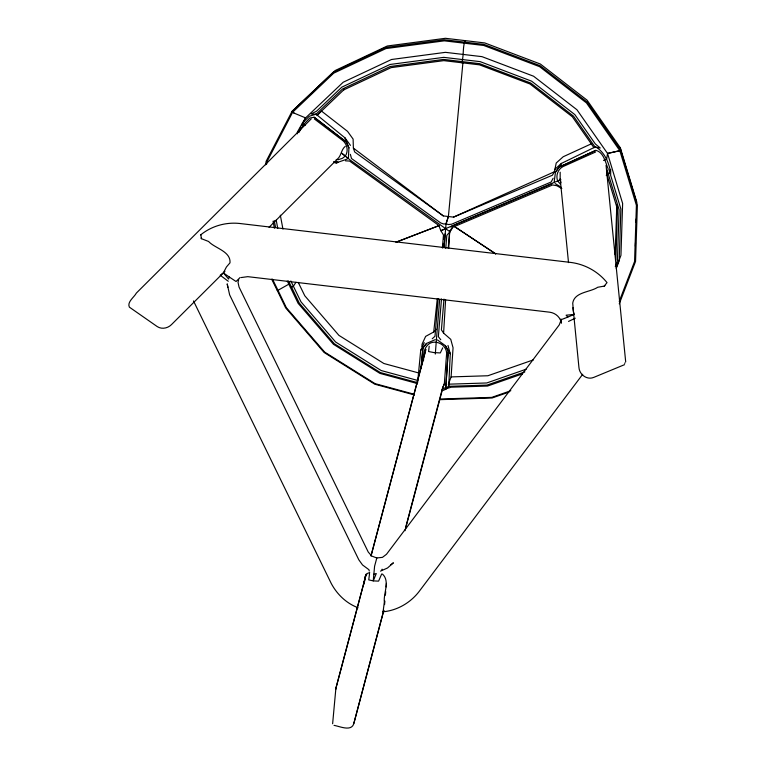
<?xml version="1.0" encoding="UTF-8"?>
<svg xmlns="http://www.w3.org/2000/svg" width="766" height="766" viewBox="0 0 766 766"><rect width="100%" height="100%" fill="white"/><g stroke="black" fill="none" stroke-linecap="round" stroke-linejoin="round"><path stroke-width="1.15" d="M348.425 157.413L348.942 147.895L345.045 137.928L316.052 114.201L309.234 116.279L302.34 123.249L297.371 132.039L297.294 133.849M435.212 339.644L426.509 343.436L422.861 348.224L421.108 368.082M582.696 374.287L418.887 591.802C410.183 602.919 397.2 610.464 383.077 611.795L384.34 602.086C383.306 593.286 390.239 581.25 382.54 574.146L381.66 574.012L378.595 581.135L373.262 580.887L376.288 573.523L373.856 574.165L374.593 566.218L376.824 557.945L382.435 557.37L386.504 554.268L559.266 324.87L560.923 320.504M568.516 262.604L560.176 178.717L560.166 172.197M615.184 254.609L616.812 204.57M615.835 260.114L617.492 209.348L606.749 173.949M635.378 246.221L635.493 242.65M636.153 222.418L636.268 218.846M442.145 389.53L445.831 387.309L448.206 351.201L445.362 345.658L437.405 339.903M442.949 390.516L446.195 389.071L448.732 386.323L450.274 353.739L447.986 345.456M383.086 611.23L383.077 611.795M446.09 388.372L448.732 386.323L448.416 384.187L451.097 376.91L453.06 347.793L450.753 339.348L443.6 333.133L445.601 299.717M448.685 248.395L449.757 230.489L448.244 248.222M445.831 387.309L448.206 351.201L450.274 353.739L445.362 345.658M435.299 354.074L436.208 342.278C426.212 340.947 422.401 352.015 423.617 360.164M444.223 385.298L446.635 353.317C446.521 347.611 441.714 343.005 436.189 342.278L439.665 299.391M421.894 346.471L422.085 344.145L425.647 336.389L433.728 331.975L436.39 329.265M438.152 298.577L434.992 336.264L432.235 338.764M442.394 247.935L443.485 234.98L440.843 230.7L438.861 225.491L349.574 161.061L345.476 160.831M445.18 233.726L443.993 247.791L446.061 223.768L448.416 216.376L462.951 62.391M441.503 298.97L438.353 336.667L440.776 339.769M445.735 248.328L446.817 235.373L449.958 231.772L451.902 227.588M443.983 299.094L441.408 329.859L443.6 333.133M421.108 367.613L422.861 348.224L420.726 350.263L417.604 382.655L380.367 372.563L334.311 343.743L299.315 303.164L291.626 287.327L290.371 287.374L287.25 280.988M363.802 584.41L365.19 576.319L367.393 573.437L369.729 572.518M364.482 581.911L364.903 577.2M373.837 574.165L373.243 580.887L368.752 579.891L369.538 573.629M384.57 604.575L384.886 601.051M385.403 595.163L385.719 591.63M386.131 586.928L386.437 583.395M433.728 331.975L437.29 298.74M442.758 247.696L443.141 244.134M443.648 239.385L443.907 237.01M606.232 175.29L609.181 173.71L609.908 168.826C607.821 160.343 603.809 151.936 596.283 147.264L595.058 147.043L561.449 163.397L555.465 172.197L554.211 181.638M447.966 354.936L448.033 353.882M265.611 164.814L266.118 161.339L292.009 111.443L333.22 72.234L385.719 47.521L444.357 39.746L484.026 44.418L540.107 65.694L587.216 102.127L620.728 150.136L637.389 205.029L635.55 261.455L619.263 303.824M266.578 164.192L266.913 161.837L292.679 112.19L333.689 73.172L385.94 48.574L444.309 40.837L483.767 45.481L539.59 66.661L586.478 102.931L619.828 150.691L636.402 205.317L634.574 261.484L619.215 301.44M305.155 125.308L303.422 124.695L302.34 123.249L305.586 117.897L343.187 82.23L391.483 59.499L445.429 52.347L482.005 56.655L533.596 76.227L576.932 109.749L607.534 153.439L606.672 159.079L603.512 160.429M429.199 346.242L428.596 351.546L434.073 352.599L440.326 352.925L442.719 347.831M335.958 687.485L332.626 723.755M343.819 89.861L391.053 67.638L443.811 60.638L479.506 64.842L529.967 83.982L572.346 116.767L593.966 147.723L595.058 147.043L600.238 148.01L595.364 143.989L574.835 114.594L531.614 81.167L480.167 61.644L443.763 57.354L389.961 64.488L341.799 87.161L316.559 111.175L311.092 113.981L316.052 114.201L317.248 115.159L321.471 111.051L347.534 131.35L353.107 139.077L353.385 148.106L354.668 151.955L443.303 215.916L453.52 217.123L552.401 175.232L554.383 171.766L556.24 162.986L563.221 156.733L592.003 143.51M238.666 279.59L238.025 282.386L239.049 287.068L368.235 552.027L371.682 556.02L376.901 558.041M371.079 555.723L424.948 352.753M383.728 610.406L353.672 724.081C350.905 731.741 339.29 726.168 334.033 725.373M405.616 527.65L442.901 386.667M353.835 723.43L383.843 610.349M404.975 530.723L443.868 384.178M370.983 555.934L425.982 349.373M228.278 281.266L220.225 275.262L223.346 272.868L229.206 276.947L228.613 279.054L223.346 272.868L226.458 266.951L230.001 262.824C230.92 251.248 214.834 248.347 208.582 241.472L201.535 238.724L200.749 234.817C211.588 226.037 225.74 221.996 239.586 223.471L571.034 262.47C585.08 264.308 598.15 271.557 607.026 282.625L604.202 286.111L597.7 287.269C590.069 292.421 574.51 291.817 572.729 303.154C573.217 306.907 572.729 310.862 574.261 314.433L564.475 318.426M350.368 154.339L351.498 158.514L440.756 222.963L443.715 224.007L446.061 223.768L448.436 216.385M615.29 266.511L617.425 260.976L619.091 209.683L608.367 174.351L610.655 169.363L610.665 175.385L620.872 209.003L619.187 260.766L616.247 268.416M616.304 267.43L620.939 255.375L622.634 203.478L607.543 153.449L619.828 150.701L620.728 150.136L620.297 147.752L587.062 100.154L540.356 64.028L484.754 42.934L445.41 38.3L387.27 46.008L335.221 70.51L292.009 111.443L294.144 113.138L305.586 117.897L301.756 125.308M381.794 569.914L382.09 569.167M336.217 159.51L338.333 159.644L342.268 158.409L345.389 156.015C348.492 151.094 347.343 144.448 342.967 140.685L314.357 118.95M424.268 342.661L420.726 350.263L426.509 343.436M299.563 129.54L300.655 127.424M553.148 178.21L551.166 182.011L451.576 224.237L448.301 224.543L446.061 223.768M606.998 173.298L608.194 169.047C605.456 162.603 603.752 152.175 595.814 150.356L559.295 167.055L555.465 172.197M298.797 132.633L303.422 124.695L309.78 118.05L314.127 117.208L346.184 141.969L348.942 147.895M465.077 40.722C462.415 47.569 464.081 55.669 461.659 62.755M295.963 282.29L293.378 286.206L291.616 287.336L288.523 281.017M554.718 169.439L561.449 163.397L559.295 167.055L595.814 150.356M345.265 146.335C341.052 149.676 341.454 155.776 337.356 159.146L269.038 227.311M311.197 118.912L136.377 293.062C134.28 297.112 126.859 302.005 129.358 307.137L157.25 326.594C161.722 329.543 167.764 328.327 171.45 324.64L222.657 273.586M223.346 272.868L224.945 271.279M240.103 277.512L236.052 281.505L229.206 276.947M624.568 363.343L625.046 362.873M316.052 114.201L342.574 88.961L390.296 66.498L443.61 59.422L479.679 63.674L530.656 83.015L573.485 116.135L595.058 147.043M317.248 115.159L344.441 89.191M568.544 321.423L575.256 318.196M390.536 565.002L393.398 562.799L387.519 567.989L380.472 571.139M595.536 152.041L563.01 166.586C557.849 169.267 555.637 175.634 557.658 181.015L560.856 179.579L440.843 230.7L445.62 228.747M624.568 364.654L593.832 377.36C586.957 380.329 579.393 374.526 578.933 367.431L573.054 307.635M604.202 286.111L604.948 285.67M289.337 283.899L277.981 290.314L272.457 279.13M562.1 165.753L563.067 165.322M453.52 217.123L554.383 171.766M450.398 226.793L551.826 183.859M241.223 277.551L247.772 276.66L549.729 312.202C554.306 312.815 558.51 315.678 560.396 319.949L564.494 318.426M619.828 150.691L607.543 153.449M333.832 161.559L338.151 162.22L347.17 159.079M533.481 359.838L487.894 375.752L451.097 376.91M526.204 369.193L486.736 382.971L448.416 384.187M524.854 371.893L486.975 385.116L448.732 386.323M522.393 373.885L487.53 386.054L451.145 387.203L445.209 389.051M510.807 390.727L491.762 397.382L439.741 399.029M508.94 392.115L492.059 398.004L439.78 399.661M271.681 279.188L277.244 290.419L277.991 290.295L286.331 307.654L324.64 352.082L375.072 383.642L414.215 394.26M200.749 234.817L201.496 234.731M560.856 319.901L561.468 323.118L560.923 318.991M574.261 314.433L566.103 315.199L567.807 317.067M334.809 161.607L338.151 162.22M418.581 372.918L383.871 363.505L338.926 335.374L304.782 295.781L298.261 282.395M417.403 380.357L381.219 370.553L335.632 342.019L301.009 301.871L290.831 280.988M414.492 394.959L374.785 384.197L324.123 352.494L285.632 307.855L277.254 290.41M333.593 162.277L336.877 163.426M358.067 607.735C346.347 603.369 336.868 594.196 331.113 583.194L193.501 300.952M555.149 183.562L560.779 186.971M561.842 188.551L556.805 185.707L552.602 184.96L453.003 227.157L449.958 231.772L350.33 160.142L341.646 153.162M417.202 384.063L415.364 383L379.936 373.396L333.449 344.298L298.137 303.355L290.381 287.365M292.679 112.19L294.154 113.138M314.127 117.208L346.184 141.969L345.045 137.928L350.445 145.396M346.462 157.26L347.793 158.256M353.385 148.106L443.303 215.916M341.636 153.171L345.38 156.034M342.881 139.402L343.81 140.121M200.96 238.13L201.535 238.724M557.648 180.996L560.386 184.089M560.99 182.806L560.176 178.717M620.297 147.761L636.814 202.186M369.26 571.024L368.915 569.693L362.529 564.954L358.814 559.802L229.628 294.843L227.196 283.87L227.875 287.403M280.327 215.208L282.951 229.072M276.2 220.139L277.752 228.345M274.257 220.589L275.569 227.531M273.06 221.173L274.391 228.191M606.059 165.312L625.698 361.906M366.186 574.174L335.575 689.505L366.225 574.203M439.148 225.558L395.917 242.248L439.148 225.577M495.679 253.833L453.874 226.152L495.669 253.852"/></g></svg>
